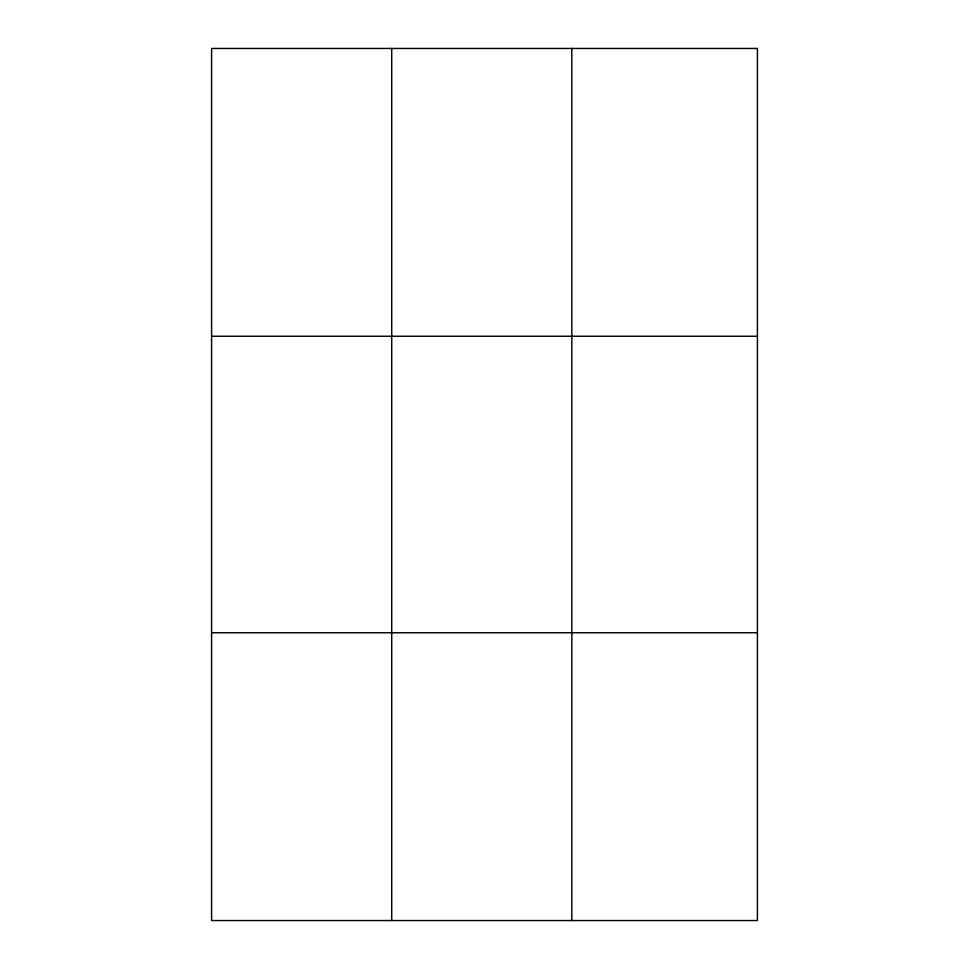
<?xml version="1.0" encoding="UTF-8"?>
<svg xmlns="http://www.w3.org/2000/svg" width="969" height="969" viewBox="0 0 969 969"><rect width="100%" height="100%" fill="white"/><g stroke="black" fill="none" stroke-linecap="round" stroke-linejoin="round"><path stroke-width="1.45" d="M391.706 48.45L391.706 920.55M571.831 48.45L571.831 920.55M211.593 336.243L757.407 336.243M211.593 632.757L757.407 632.757M757.407 48.45L757.407 920.55L211.593 920.55L211.593 48.45L757.407 48.45"/></g></svg>
